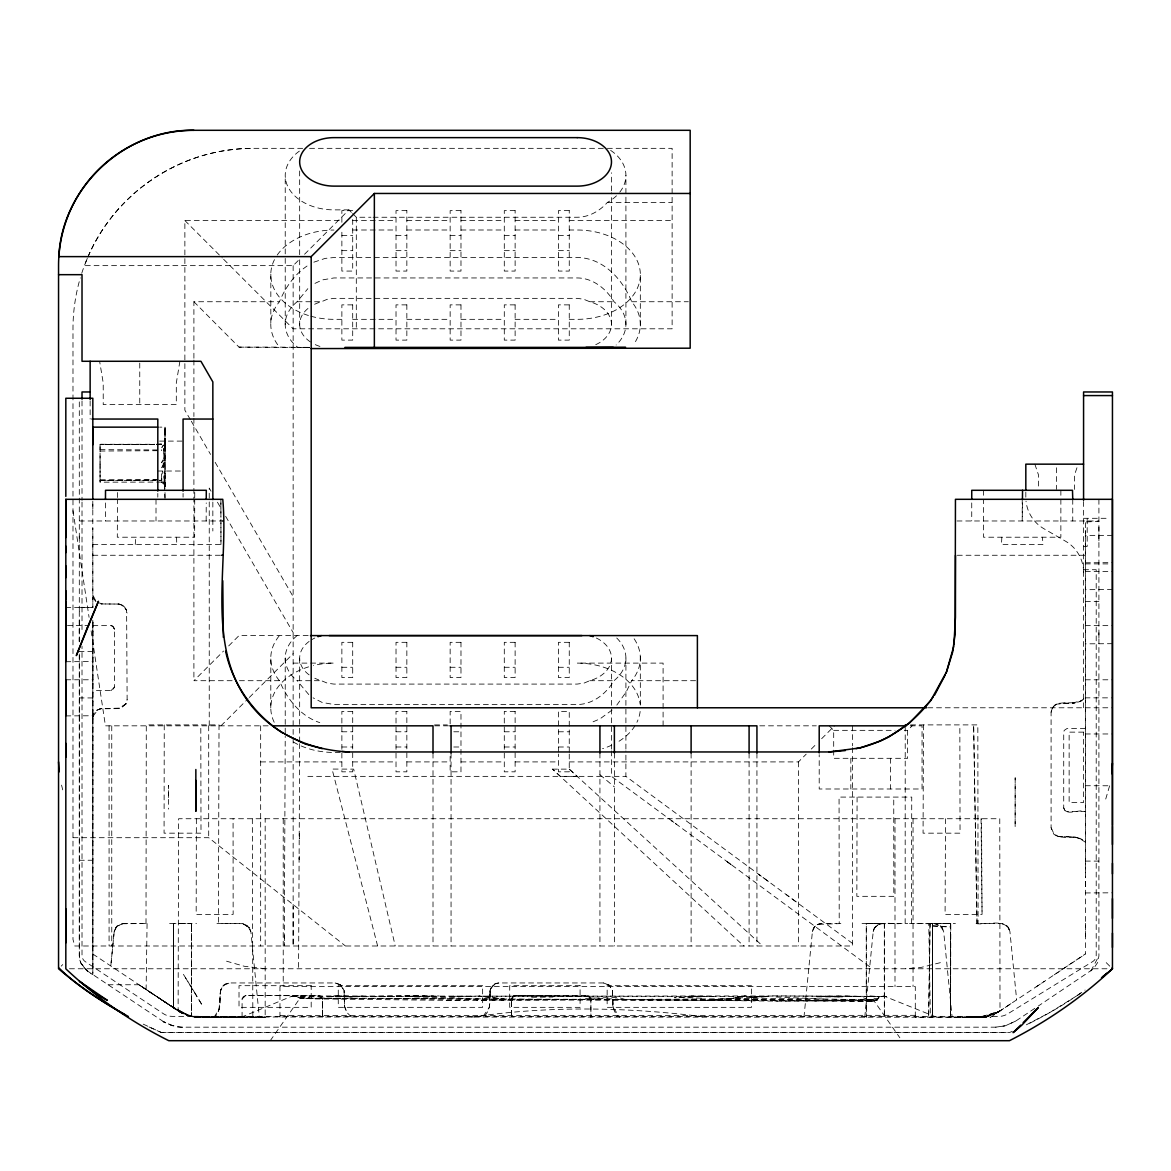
<?xml version="1.0" encoding="UTF-8"?>
<svg xmlns="http://www.w3.org/2000/svg" width="1171" height="1171" viewBox="0 0 1171 1171"><rect width="100%" height="100%" fill="white"/><g stroke="black" fill="none" stroke-linecap="round" stroke-linejoin="round"><path stroke-width="0.75" stroke-dasharray="5 3.75" d="M79.306 653.989L79.306 955.96C79.291 964.406 85.893 970.861 92.831 974.638L92.802 620.147M79.262 641.81L79.306 619.737M79.306 611.13L79.306 532.468M79.262 714.53L79.262 715.759M92.831 973.145L92.802 620.206M65.825 607.588L92.831 607.588L92.831 528.136M92.831 509.122L92.831 502.579M161.686 482.086L100.062 482.174L100.062 480.491L161.686 480.315L156.241 480.33M158.173 479.89L100.062 480.081L100.062 475.031M100.062 478.617L100.062 476.114M100.062 475.763L100.062 471.02M100.062 468.341L100.062 465.59M100.062 464.638L100.062 461.813M100.062 458.095L100.062 455.856M100.062 451.786L100.062 444.277L154.587 444.277M165.009 445.536L165.023 429.581L164.965 450.645L165.023 436.285M165.023 497.602L165.009 488.453M165.023 487.297L165.023 444.731L163.764 467.214L161.51 462.633L163.003 459.866M165.023 432.743L165.023 427.137L159.607 427.137M168.609 797.583L168.609 785.36L168.609 809.102M209.199 1017.248C196.596 1018.55 183.393 1016.194 173.498 1007.807L173.498 925.998M192.381 1016.706L197.914 1017.204L191.546 1016.56L173.469 1007.763L173.498 923.582L191.678 923.582M191.546 926.744L191.605 1016.56L191.59 923.582L191.605 1016.56L178.124 1010.895L178.592 818.734L999.771 818.734L1000.005 1010.968L986.977 1016.413L970.51 1017.248M242.075 1017.248L242.104 998.922L243.378 996.506L245.603 995.584L319.712 995.701L322.567 998.922L322.567 1017.248L322.479 998.409L319.098 995.584M270.823 322.903L270.838 272.814M270.779 707.782L270.838 656.331M279.957 1017.175L279.957 986.568L915.298 986.568L915.298 1017.248L981.927 1017.116L989.7 1015.784L1000.005 1010.968M285.226 324.66L285.226 255.702M285.226 253.887L285.226 175.855M322.567 1017.248L322.567 998.922L319.712 995.701L245.603 995.584M551.043 995.599L513.996 995.774L511.522 998.922L511.507 1017.248L511.581 998.6L514.347 995.672A2.708 2.708 0 0 1 515.123 995.584L587.769 995.643L590.872 998.673L590.916 1017.248L590.872 998.673M611.452 325.099L611.467 192.703M611.467 190.902L611.482 172.766M611.467 750.889L611.467 776.358L872.468 968.768M611.467 749.074L611.482 658.146M795.929 901.729L625.885 776.358L625.9 750.889M625.9 749.074L625.914 658.146M625.914 324.66L625.914 175.416M640.303 325.992L640.347 274.673A63.161 44.659 0 0 0 577.186 230.014L569.252 229.999M905.154 923.582L905.227 724.893M915.298 1017.189L915.298 1016.267M932.526 925.924L950.574 926.685L950.793 923.582L932.526 923.597L932.526 1017.248L932.526 923.612L928.764 923.582L930.389 1017.248M932.453 1017.248L932.526 923.597L950.793 923.582L950.574 1017.248L950.574 931.721M1085.385 936.302L1085.385 923.246M1085.385 886.549L1085.385 876.23M1085.385 872.746L1085.385 863.656M1085.385 863.32L1085.341 535.367L1112.421 535.367M1085.385 533.727L1085.385 530.331M1085.385 892.946L1112.45 892.814M1098.91 637.741L1098.91 631.023M1098.91 540.782L1098.91 525.662M146.009 923.582L146.287 724.893L219.021 724.893L218.435 923.582M164.247 724.893L164.072 833.167L201.002 833.167L200.797 724.893M194.723 499.314L194.649 537.211L117.305 537.211L117.481 499.314M194.737 497.514L194.752 490.298M196.362 818.734L196.172 914.375L233.146 914.375L233.073 818.734M284.333 935.746L284.304 945.992L285.226 736.339M857.084 797.085L856.85 896.327L893.824 896.327L893.751 797.085M911.448 923.582L911.741 797.085L839.065 797.085L839.212 923.582M117.495 497.514L117.524 490.298M206.155 520.978L206.228 502.93M299.659 743.614L298.576 968.768M923.465 724.893L923.07 833.167L960.044 833.167L959.839 724.893M945.509 818.734L945.085 914.375L982.059 914.375L981.547 818.734M164.935 443.253L165.023 427.225L164.921 441.452L161.818 447.542L164.935 443.253L164.979 464.345L165.023 444.731L165.009 450.352L163.457 448.713L163.969 456.47L162.184 473.948M489.873 994.647C490.093 1002.8 490.386 1012.388 482.452 1017.248L489.434 1007.221C489.785 999.463 486.843 983.64 498.875 982.952L603.548 982.952L609.593 985.323L612.389 990.446C613.106 999.61 610.442 1011.598 619.971 1017.248L613.136 1007.602L612.389 990.446L608.7 984.65M299.205 857.86L299.205 859.499L299.234 854.23M1022.415 502.93L1022.224 520.978L1022.224 499.314M929.935 923.582L928.647 1017.248L930.198 923.582M147.078 923.582L146.112 989.539L151.923 993.418M490.005 990.446L489.859 997.838L490.59 988.426L495.655 983.567M165.023 499.314L163.881 473.406M135.265 544.427L135.631 537.211M1001.849 537.211L1001.483 544.427L1042.966 544.427L1042.453 537.211M161.861 480.315L161.686 478.324M163.838 475.88L165.023 483.257L164.101 471.972M92.831 717.677L93.475 714.427A9.061 9.061 0 0 1 96.681 710.314L100.969 708.689L121.242 708.06L126.117 703.654L127.127 699.629L126.614 610.076L123.306 605.641L119.222 604.06L100.969 603.943L119.222 604.06L124.594 606.959L127.127 613.004M116.734 926.29L114.187 931.501L110.791 965.987L114.26 931.077L116.617 926.393L122.926 923.582L148.058 923.582M803.965 1017.248L812.396 931.721L814.65 926.788L817.768 924.402L840.851 923.582M864.769 1017.248L873.2 931.721C875.337 919.279 891.658 924.548 900.045 923.582L880.797 923.714L878.177 924.563L874.108 928.559M163.764 467.214L165.023 459.222L161.51 462.633M179.895 361.283L176.309 382.946L176.309 404.595L103.224 404.595L103.224 382.946L99.623 361.283M1098.91 533.727L1098.91 955.96L1097.695 962.46L1093.304 969.017L1038.253 1006.065M93.007 716.842L93.475 714.427M1109.596 785.843L1104.824 802.12M1051.09 827.751L1054.032 833.928L1058.745 836.65L1074.568 836.972L1079.516 838.392L1085.341 842.169C1076.939 832.64 1062.814 841.32 1053.768 834.103L1051.09 827.751L1051.09 712.261C1053.885 695.311 1076.266 708.909 1085.341 697.843L1112.421 697.857M161.686 478.88L161.466 471.65M96.681 710.314L100.325 708.792L118.769 708.616L125.721 704.283L127.127 699.629M1051.09 712.261L1052.48 707.708L1056.344 704.152L1075.037 702.966L1059.462 703.273M1076.954 467.756L1074.51 474.987L1074.51 489.419M108.039 984.752L138.939 984.752L182.413 1013.369L195.411 1016.867L214.073 1017.248C225.974 1008.729 212.639 985.338 229.443 982.952L335.199 982.952L340.717 984.899L344.098 990.446L344.494 1006.431L346.836 1012.403L351.622 1017.248M873.2 931.721L874.576 927.813M87.298 258.367L84.4 265.641L293.145 265.641L299.483 259.303M218.113 1011.437C223.119 1002.903 215.991 989.876 225.403 983.933M87.942 256.947C112.314 199.363 168.668 157.148 230.731 149.786A128.386 90.782 0 0 1 253.448 148.336L303.801 148.336M294.023 347.275L279.547 347.128A63.161 44.791 0 0 1 279.43 301.737C285.285 287.729 294.302 274.629 307.036 266.037M114.187 931.501L116.617 926.393L122.926 923.582L116.617 926.393M1090.889 970.979L1098.91 955.96M511.522 998.922L512.81 996.594M214.073 1017.248L219.05 1009.153L220.646 990.124L223.207 985.499L229.443 982.952M92.831 625.636L111.025 625.636L113.075 626.412L114.495 629.12L114.495 687.084L112.577 690.173L111.025 690.612L92.831 690.612M125.721 704.283L126.117 703.654L118.769 708.616M161.481 467.785L163.15 465.15M309.612 347.392L297.785 347.392A48.728 34.457 0 0 1 297.112 301.737L307.841 288.666M616.722 638.005A48.728 34.457 0 0 1 614.014 680.702C606.271 693.613 592.848 704.503 577.186 704.503L333.94 704.503L322.113 702.439L313.111 697.843M490.195 989.583L493.342 984.87M92.948 716.359L98.218 709.45M270.252 1040.697L299.996 998.19C399.648 997.985 500.324 999.273 600.181 999.331L489.258 1000.063M241.255 1017.248L291.272 996.448L295.692 995.906L300.025 998.292L315.658 998.907L457.905 1000.473L733.105 999.551L876.962 1000.327L878.748 997.897L883.549 995.906L936.668 1017.248M1052.1 708.382L1054.954 704.927L1059.228 703.273M813.801 927.813L814.65 926.788M616.824 705.074L626.236 691.871L631.696 680.702L695.559 680.702M875.425 1000.532L879.538 996.726L874.927 1000.532L784.731 1001.205L614.204 999.405C701.605 999.463 790.103 997.165 876.962 1000.327M616.488 195.791A48.728 34.442 0 0 1 607.325 202.481C599.728 211.043 588.867 217.264 577.186 217.25L372.744 217.25M111.025 690.612L114.495 687.084M304.562 254.239L348.929 209.872L351.388 212.332M232.107 680.702L193.903 680.702L223.544 651.061M228.696 645.909L239.016 635.59L311.193 635.59M220.968 725.83L248.032 698.75M249.321 697.462L293.145 653.638M61.155 966.163L62.722 964.597M569.252 761.911L798.446 761.911L806.175 754.183M811.342 749.03L816.494 743.863M821.647 738.711L834.542 725.83M829.127 725.83L833.693 730.338L833.693 758.31L907.627 758.31L907.627 730.338L912.136 725.83M242.104 998.922L245.69 995.584L243.378 996.506M612.096 710.036L599.933 718.921L590.316 722.961M1077.686 995.204L1085.093 990.037M1054.237 974.799L1085.385 953.911L1085.385 520.978L1085.385 521.944L1098.91 521.388M194.327 1016.984L990.564 1017.248L1085.385 954.028M172.957 1025.855C147.941 1014.423 177.245 1029.748 182.559 1027.172L995.657 1027.172L1005.26 1025.811L1015.681 1021.097L1036.745 1007.075M999.536 1011.246L1012.198 1002.83M1036.218 986.802L1044.21 981.474M1076.178 996.199L1050.358 1012.227L1025.342 1025.328M1079.516 701.634L1085.341 698.004M874.064 999.478L774.865 1001.029M995.95 1013.339L999.668 1011.173L979.937 1017.204L990.564 1017.248M314.97 283.382L322.435 279.898L333.94 277.951L577.186 277.951C592.833 277.922 606.3 288.827 614.014 301.737A48.728 34.457 0 0 1 616.151 344.991M512.913 996.433L514.347 995.672M993.901 1014.306L997.897 1012.286M314.633 304.27A34.281 24.24 0 0 1 321.381 301.752L327.148 299.322L333.94 298.356L577.186 298.356L583.626 299.22L589.76 301.737A34.281 24.24 0 0 1 611.379 322.391A34.281 24.24 0 0 1 594.59 345.182M596.346 638.034A34.281 24.24 0 0 1 611.277 660.781A34.281 24.24 0 0 1 589.76 680.702L583.992 683.117L577.186 684.084L333.94 684.084L327.499 683.22L321.381 680.702A34.281 24.24 0 0 1 314.794 678.258M1015.681 1021.097L1005.26 1025.811L995.657 1027.172M313.843 262.172L325.172 258.396L333.94 257.532L577.186 257.532C602.933 257.635 622.782 279.298 631.696 301.737A63.161 44.805 -0.1 0 1 634.038 343.864M143.228 1024.142L161.598 1032.602L1009.402 1032.602L1014.408 1030.407M877.196 925.207L880.621 923.729M980.961 1017.189L999.668 1011.173M940.401 962.65L921.431 967.348L905.725 968.768M817.373 924.563L820.549 923.641L836.782 923.582M1072.299 703.098L1081.155 700.741M494.835 983.933L498.875 982.952M161.861 481.618L164.818 483.316L161.861 481.618L162.754 481.413M99.462 708.982L100.969 708.689M707.05 1000.034L727.132 999.156L745.429 995.965L886.579 996.448L772.743 995.862L714.032 999.507M727.132 999.156L745.429 995.965L453.045 996.272M884.339 923.656L884.339 1017.248L884.339 923.656L866.277 923.582L866.306 1017.248L866.306 923.597L884.778 923.582M647.973 999.785L653.213 999.053L647.168 999.756M979.234 1017.218L995.189 1013.691L981.927 1017.116L969.178 1017.248L989.7 1015.784M291.652 996.448L473.245 996.448L462.384 996.375M471.152 1017.248C546.813 1005.787 623.836 1007.06 699.658 1016.267L705.279 1017.248M876.947 1000.166L875.513 1000.268M291.272 996.448L295.692 995.906L300.244 997.809L309.73 997.429M839.183 1000.576L841.32 1000.312M880.797 923.714L882.158 923.582M702.483 996.492L674.511 997.648M752.324 997.633L769.23 996.448L294.814 995.936L300.244 997.809M414.446 998.102L450.206 997.224L470.669 999.229M319.654 997.882L332.022 998.468M416.408 995.95L404.99 996.433L439.023 995.95M585.515 998.424L618.025 997.297L626.778 999.975M349.309 996.448L366.186 996.053M486.536 1000.18L476.948 1000.312M749.85 996.989L765.131 996.682M816.831 996.858L842.798 996.916L817.563 996.448L844.452 995.862L860.758 996.448L817.563 996.448L836.021 996.565M446.18 1000.341L464.023 1000.415M531.59 997.282L553.005 997.063M121.872 923.743L142.877 923.582M871.122 1001.117L874.181 1001.073L899.855 1037.769M964.216 1017.218L981.927 1017.116L954.116 1017.248M100.062 451.04L161.408 450.674M100.062 480.081L161.818 479.876M100.062 480.491L154.44 480.33M1085.341 728.508L1066.986 728.538L1064.219 730.397L1063.722 732.109L1063.722 807.902C1066.108 816.787 1079.589 808.59 1085.341 811.518L1066.722 811.444L1064.951 810.61M848.609 1000.283L872.819 1000.971M309.554 148.336L604.28 148.336M607.339 148.336L672.125 148.336L672.125 328.802L293.145 328.802L223.544 259.201M607.339 202.481L672.125 202.481M348.929 209.872L333.94 209.872A48.728 34.486 0 0 1 288.695 188.194A48.728 34.486 0 0 1 300.405 150.4M352.705 210.634L341.873 210.634L341.873 223.032M352.617 213.561L356.306 217.25L370.914 217.25M190.375 419.657L184.872 410.172L184.872 220.529L341.873 220.529M352.705 220.529L396.018 220.529M406.849 220.529L450.147 220.529M460.979 220.529L504.291 220.529M515.123 220.529L558.435 220.529M569.252 220.529L672.125 220.529M352.705 229.999L396.018 229.999M406.849 229.999L450.147 229.999M460.979 229.999L504.291 229.999M515.123 229.999L558.435 229.999M341.873 235.444L352.705 235.444M396.018 235.444L406.849 235.444M450.147 235.444L460.979 235.444M504.291 235.444L515.123 235.444M558.435 235.444L569.252 235.444M341.873 250.653L352.705 250.653M396.018 250.653L406.849 250.653M450.147 250.653L460.979 250.653M504.291 250.653L515.123 250.653M558.435 250.653L569.252 250.653M193.903 358.224L193.903 301.737L279.43 301.737M297.112 301.737L321.381 301.737M589.76 301.737L614.014 301.737M631.696 301.737L688.343 301.737M341.873 319.332L333.94 319.332A63.161 44.63 0 0 1 309.949 315.95M352.705 319.332L396.018 319.332M406.849 319.332L450.147 319.332M460.979 319.332L504.291 319.332M515.123 319.332L558.435 319.332M569.252 319.332L577.186 319.332A63.161 44.659 0 0 0 640.347 274.658M193.903 301.737L239.016 347.128L279.547 347.128M159.607 441.101L183.071 441.101M156.416 444.277L163.955 443.487L164.174 446.18M157.807 471.02L181.271 471.02M1083.57 518.299L1108.835 518.299M79.306 520.978L220.236 520.978M957.014 520.978L1098.91 520.978M92.831 544.427L220.968 544.427L220.924 519.163M1083.57 546.433L1087.186 546.433L1087.186 518.299M92.831 555.259L222.768 555.259M957.278 555.259L1085.385 555.259M1085.385 562.783L1112.45 562.651M1083.57 569.721L1096.202 569.721L1096.202 955.39A7.216 7.216 0 0 1 1092.777 961.537L1007.572 1013.954A16.233 16.233 0 0 1 999.068 1016.369L172.283 1016.369A16.233 16.233 0 0 1 163.281 1013.647L85.22 961.611A7.216 7.216 0 0 1 82.014 955.595L82.014 646.202M1085.341 571.477L1112.421 571.477M1112.421 589.525L1085.341 589.686M1085.385 601.587L1098.91 601.616M67.479 625.592L89.201 625.592M1085.341 625.636L1112.421 625.636M1112.421 643.684L1085.341 643.845M92.802 651.413L79.306 651.413L79.306 955.96L80.872 963.265L87.357 970.979M65.81 661.717L92.802 661.571M293.145 663.108L333.94 663.108A63.161 44.674 0 0 0 313.433 665.523M341.873 667.28L352.705 667.28M396.018 667.28L406.849 667.28M450.147 667.28L460.979 667.28M504.291 667.28L515.123 667.28M558.435 667.28L569.252 667.28M65.81 679.78L92.802 679.78M1085.341 679.795L1112.421 679.795M239.396 680.702L279.43 680.702C286.968 698.941 300.493 716.198 319.771 722.639M297.112 635.59A48.728 34.457 0 0 0 297.097 680.717L321.381 680.702M589.76 680.702L614.014 680.702M92.802 697.931L79.335 697.931M927.769 707.782L1112.45 707.782M65.81 715.905L92.802 715.759M434.529 724.922L447.337 724.922M910.57 724.893L977.829 724.893L978.092 923.582M268.144 725.83L105.434 725.83L90.709 628.168M434.719 725.83L451.055 725.83M759.759 725.83L816.304 725.83M910.233 725.83L922.06 725.83L922.06 788.991L819.202 788.991L819.202 754.695M833.693 730.338L894.995 730.338M904.319 730.338L907.627 730.338M341.873 731.787L352.705 731.787M396.018 731.787L406.849 731.787M453.763 731.787L460.979 731.787M504.291 731.787L515.123 731.787M558.435 731.787L569.252 731.787M1085.341 733.968L1112.421 733.968M341.873 746.996L352.705 746.996M396.018 746.996L406.849 746.996M453.763 746.996L460.979 746.996M504.291 746.996L515.123 746.996M558.435 746.996L569.252 746.996M340.293 752.441L333.94 752.441A63.161 44.674 0 0 1 291.169 740.643M260.665 761.911L341.873 761.911M352.705 761.911L396.018 761.911M406.849 761.911L450.147 761.911M460.979 761.911L504.291 761.911M515.123 761.911L558.435 761.911M552.478 769.127L569.267 769.127L577.186 776.358L560.309 776.358L552.478 769.127L743.79 945.992M307.841 776.358L625.885 776.358M72.983 837.704L208.701 837.704L345.43 945.992M79.306 860.246L92.802 860.246M1085.341 861.095L1098.91 861.095M169.605 923.582L196.494 923.582M216.957 923.582L242.587 923.612L249.482 927.783L250.901 931.721L259.333 1017.248M862.046 923.582L907.715 923.582M909.486 923.582L955.419 923.582M976.087 923.582C986.714 925.485 1005.787 917.61 1009.914 931.501L1016.648 999.858M92.831 968.402L93.007 620.191M69.44 968.768L1108.791 968.768M514.962 995.584L589.379 996.272M915.298 1015.33L279.957 1015.608M161.276 1032.471L1009.724 1032.471M1085.385 563.866L1108.835 563.91M1085.385 785.726L1108.835 785.77M980.8 923.582L1001.278 923.597A9.031 9.031 0 0 1 1009.914 931.501L1007.441 926.363L1004.191 924.197M222.066 923.582L242.807 923.656M308.427 347.348L297.463 347.304M100.062 449.649L161.686 449.971M180.934 923.582L191.546 923.641L191.546 927.52M239.016 347.128L309.393 347.567M871.107 1001.117L722.873 998.848M195.411 1016.867L245.881 1017.248M916.849 923.582L936.478 923.787L942.274 927.783L943.694 931.721L952.125 1017.248M701.444 998.204L674.759 997.224M873.844 1001.029L874.181 999.61M206.843 1017.248L190.039 1016.194L178.124 1010.895M265.436 968.768L244.329 966.28L226.545 961.186M691.168 996.009L715.744 996.492M776.036 997.019L823.111 999.009M333.662 995.906L352.032 996.521M1057.72 836.46L1074.568 836.972L1080.862 839.095L1079.516 838.392M200.446 1017.248L194.649 1017.028L265.173 1017.248L265.173 818.734M589.115 997.912L617.82 999.126M932.526 925.91L950.574 927.139M869.98 995.936L878.865 996.55M867.287 999.273L872.468 999.697M349.851 997.721L352.5 997.941M936.8 923.86L934.941 923.582L942.274 927.783M339.136 998.541L340.79 998.79M182.559 1027.172L171.288 1025.313L163.296 1021.58M173.396 923.582L173.498 1007.807L172.723 1007.28M186.804 1015.257L195.791 1017.116L181.71 1013.017M186.043 1014.891L193.171 1016.809M97.881 602.509L102.477 603.929M873.873 998.131L876.552 998.98M118.549 604.002L123.306 605.641L126.614 610.076M335.199 982.952L340.717 984.899M863.525 997.868L866.672 999.039M603.548 982.952L609.593 985.323M247.696 925.807L242.587 923.612L249.482 927.783L247.696 925.807L250.901 931.721M169.59 1005.157L187.916 1015.169L169.59 1005.157L178.695 1011.276M163.486 1001.132L171.098 1006.196M181.812 1013.091L138.939 984.752L180.51 1012.388M92.831 954.028L180.495 1012.373M163.691 1021.785L86.273 970.203L80.55 962.46M150.254 992.305L153.957 994.779M157.895 997.385L164.101 1001.542M164.584 1001.849L173.469 1007.792M161.949 1000.093L162.886 1000.737M161.466 482.159L165.023 485.116L163.618 482.174M673.969 822.437L671.203 820.432L676.706 824.443M768.396 881.47L758.647 874.283L763.58 877.943M852.59 943.46L786.165 894.527M599.933 774.704L614.38 786.897M569.267 769.127L762.643 945.992M308.778 694.593L297.112 680.702M95.978 601.777L93.607 598.63L92.831 594.956L96.359 602.04M1109.771 966.163L1106.229 962.65M184.872 220.529L222.256 257.913M587.769 995.643L590.916 998.922M114.495 629.12L112.548 626.061L111.025 625.636L113.075 626.412L114.495 629.164M340.366 984.65L344.157 990.871M191.297 421.223L210.56 454.421M215.157 462.325L293.145 596.639M211.058 491.205L209.243 488.058L209.243 725.83M217.44 502.198L221.099 508.492M225.652 516.338L293.145 632.589M940.328 925.661L943.694 931.721M164.013 483.038L164.774 484.501M932.511 923.582L932.526 1017.248M1063.722 807.902L1064.995 810.625M344.42 1005.933L346.836 1012.403M1034.857 464.155L1038.501 474.987L1038.501 487.619M377.633 945.992L332.066 769.069L353.686 769.127L395.242 945.978M61.551 785.126L62.722 789.869M612.638 1004.82L613.853 1009.914M72.983 510.629L89.069 617.322M164.701 480.842L165.023 483.257L163.94 481.047L164.013 481.925M163.457 448.713L163.969 456.47M612.389 990.446L613.136 1007.602M344.098 990.446L344.494 1006.431M176.587 537.211L176.748 544.427M977.082 923.582L973.643 724.893L976.921 923.582M165.023 473.552L164.965 470.332L164.994 486.638M981.035 818.734L982.059 914.375M252.336 818.734L252.834 1017.248M220.88 502.93L220.924 520.978M220.924 522.778L220.968 544.427M950.574 923.67L950.618 1017.248M640.303 656.331L640.347 706.011M220.895 499.314L220.924 517.362M100.062 479.144L100.062 482.028M92.802 607.354L79.306 607.486L79.233 641.298M92.802 625.753L92.802 626.968M92.802 679.941L92.802 681.171M79.306 680.98L79.262 682.21M1098.91 499.314L1098.91 532.234M1083.57 501.495L1083.57 707.782M1072.753 499.314L1072.753 520.978M1060.867 490.298L1060.867 497.514M1060.867 499.314L1060.867 537.211L983.523 537.211L983.523 499.314M1056.505 467.756L1056.505 489.419M1025.825 492.186L1025.825 497.455M983.523 490.298L983.523 497.514M971.74 502.93L971.74 520.978M913.043 818.734L913.043 986.568M894.995 818.734L894.995 986.568M890.487 758.31L890.487 788.991M852.59 725.83L852.59 745.839M852.59 747.654L852.59 945.992L74.754 945.992L72.983 939.42L72.983 328.802A180.466 180.466 0 0 1 80.316 277.878M850.834 758.31L850.834 788.991M798.446 761.911L798.446 945.992M756.934 753.114L756.934 945.992M749.089 753.114L749.089 945.992M691.11 753.114L691.11 945.992M663.093 725.83L663.093 663.108L577.186 663.108A63.161 44.659 0 0 1 640.142 704.093M614.38 753.114L614.38 945.992M599.933 752.982L599.933 945.992M569.252 752.441L569.252 711.383L558.435 711.383L558.435 752.441M569.252 754.022L569.252 771.821L558.435 771.821L558.435 754.022M451.055 753.114L451.055 945.992M450.147 723.839L450.147 711.383L460.979 711.383L460.979 771.821L450.147 771.821L450.147 752.441M433.007 753.114L433.007 945.992M356.306 217.25L356.306 328.802M352.705 219.489L352.705 271.072L341.873 271.072L341.873 229.999M299.659 170.951L299.674 258.001M299.674 259.816L299.674 325.099M299.659 658.146L299.659 741.799M293.145 265.641L293.145 945.992L293.145 906.5M285.226 658.146L285.226 734.524M283.221 818.734L283.221 986.568M260.665 725.83L260.665 945.992M212.844 502.081L212.844 531.019M208.701 725.83L208.701 837.704M193.903 360.039L193.903 416.525M193.903 418.34L193.903 680.702M183.071 493.445L183.071 497.148M165.023 427.137L165.023 428.688M165.023 429.581L165.023 486.58M157.807 493.445L157.807 497.148M156.006 499.314L156.006 520.978M139.759 363.098L139.759 404.595M111.757 725.83L111.757 945.992M109.079 725.83L109.079 945.992M105.463 502.93L105.463 520.978M100.062 444.424L100.062 456.749M100.062 457.202L100.062 462.75M100.062 463.687L100.062 466.512M100.062 467.449L100.062 473.508M92.802 501.261L92.831 607.588M90.138 400.994L90.138 419.042M82.014 400.936L82.014 500.427M82.014 502.081L82.014 633.13M79.306 401.887L79.306 542.305M279.43 680.702A63.161 44.659 0 0 1 279.43 635.59M81.75 273.253A180.466 180.466 0 0 1 253.448 148.336M308.427 315.497A63.161 44.63 0 0 1 275.112 258.425M277.22 255.044A63.161 44.63 0 0 1 333.94 230.043M319.946 346.426A34.281 24.24 0 0 1 313.36 343.689M310.432 341.947A34.281 24.24 0 0 1 308.837 307.797M610.647 150.386A48.728 34.442 0 0 1 618.932 193.2M640.142 711.47A63.161 44.659 0 0 1 636.936 722.273M635.033 725.713A63.161 44.659 0 0 1 615.99 743.029M611.73 745.166A63.161 44.659 0 0 1 602.567 748.679M274.204 722.273A63.161 44.674 0 0 1 308.573 666.87M309.115 674.862A34.281 24.24 0 0 1 309.115 641.43M311.823 639.629A34.281 24.24 0 0 1 314.794 638.034M634.126 638.795A63.161 44.659 0 0 1 631.696 680.702M161.598 1032.602A408.62 408.62 0 0 1 145.775 1025.415M1080.745 993.096A408.62 408.62 0 0 1 1073.558 997.97M1072.109 998.922A408.62 408.62 0 0 1 1026.791 1024.654M1083.57 572.473A36.096 36.096 0 0 0 1065.537 541.207L1043.873 528.707A36.096 36.096 0 0 1 1026.03 501.217M812.396 931.721A9.222 9.222 0 0 1 820.988 923.597M299.337 833.811L299.337 838.714L299.337 833.811M1015.169 777.837L1015.14 827.004L1015.169 777.837M301.371 998.204L299.996 998.19L873.961 1001.117L301.328 998.278M341.771 995.877L330.778 996.448L434.851 996.36C403.819 994.355 372.729 997.809 341.771 995.877M406.849 210.634L396.018 210.634L396.018 271.072L406.849 271.072L406.849 210.634M460.979 210.634L450.147 210.634L450.147 271.072L460.979 271.072L460.979 210.634M515.123 210.634L504.291 210.634L504.291 271.072L515.123 271.072L515.123 210.634M569.252 210.634L558.435 210.634L558.435 271.072L569.252 271.072L569.252 210.634M352.705 304.87L341.873 304.87L341.873 340.117L352.705 340.117L352.705 304.87M406.849 304.87L396.018 304.87L396.018 340.117L406.849 340.117L406.849 304.87M460.979 304.87L450.147 304.87L450.147 340.117L460.979 340.117L460.979 304.87M515.123 304.87L504.291 304.87L504.291 340.117L515.123 340.117L515.123 304.87M569.252 304.87L558.435 304.87L558.435 340.117L569.252 340.117L569.252 304.87M352.705 642.323L341.873 642.323L341.873 677.57L352.705 677.57L352.705 642.323M406.849 642.323L396.018 642.323L396.018 677.57L406.849 677.57L406.849 642.323M460.979 642.323L450.147 642.323L450.147 677.57L460.979 677.57L460.979 642.323M515.123 642.323L504.291 642.323L504.291 677.57L515.123 677.57L515.123 642.323M569.252 642.323L558.435 642.323L558.435 677.57L569.252 677.57L569.252 642.323M352.705 711.383L341.873 711.383L341.873 771.821L352.705 771.821L352.705 711.383M406.849 711.383L396.018 711.383L396.018 771.821L406.849 771.821L406.849 711.383M515.123 711.383L504.291 711.383L504.291 771.821L515.123 771.821L515.123 711.383M1083.57 732.138L1069.138 732.138L1069.138 802.516L1083.57 802.516L1083.57 732.138M311.193 985.689L239.016 985.689L239.016 1007.338L311.193 1007.338L311.193 985.689M482.642 985.689L338.273 985.689L338.273 1007.338L482.642 1007.338L482.642 985.689M580.084 985.689L509.707 985.689L509.707 1007.338L580.084 1007.338L580.084 985.689M751.519 985.689L607.149 985.689L607.149 1007.338L751.519 1007.338L751.519 985.689M265.173 1017.248L207.018 1017.204L190.039 1016.194L265.173 1017.248M154.44 444.599L100.062 444.336L154.44 444.599M161.686 444.629L156.241 444.614L161.686 444.629M489.8 997.282L478.719 996.097L504.145 999.068L489.8 997.282M730.982 864.535L725.639 860.524L730.982 864.535M195.235 993.491L183.408 974.345L202.481 1005.669L195.235 993.491"/><path stroke-width="1.5" d="M65.825 942.845L65.825 908.798M65.825 743.38L65.825 757.227M65.81 715.905L65.81 679.78M65.825 590.784L65.81 661.571M65.825 577.684L65.825 565.827M65.825 552.653L65.825 499.314L222.768 499.314C229.048 568.081 204.164 650.037 253.273 707.943C276.868 735.886 313.052 750.377 349.09 751.958L829.127 751.958L845.36 750.567M92.831 444.731L92.831 429.494M92.831 428.176L92.831 427.152L157.807 427.137M195.85 769.508L195.85 811.152L195.85 780.398M1112.45 947.456L1112.45 933.141M1112.45 918.415L1112.45 898.655M1112.45 873.917L1112.45 863.32M1112.45 844.511L1112.45 826.345M1112.45 825.482L1112.421 499.314L955.448 499.314L955.17 633.584L952.652 652.071L946.636 671.671L930.667 700.697L909.325 723.195L888.745 736.969L880.387 741.023L860.217 747.888L829.127 751.958M65.825 537.591L65.825 499.314M206.257 499.314L206.301 490.298L105.522 490.298L105.463 499.314M1022.444 499.314L1022.546 490.298M1112.45 763.287L1111.791 773.65M953.911 644.972L955.448 617.205L955.507 555.259M946.08 673.281L953.721 646.494M934.531 695.193L945.26 674.847M933.419 696.525C915.166 722.668 887.472 742.238 856.06 748.664M926.539 707.782L311.193 707.782L311.193 256.625L374.354 193.464L690.173 193.464M59.165 968.154C77.608 986.699 104.365 1002.918 128.371 1016.501M1020.658 1025.137L1013.105 1032.661L1021.888 1025.108L1038.267 1007.602L1023.161 1022.634M1083.57 500.251L1083.57 391.963L1112.45 391.963L1112.45 968.768C1081.887 997.604 1046.874 1021.668 1009.446 1040.697L168.8 1040.697C131.225 1021.932 96.417 997.59 65.825 968.827L65.825 607.778M1107.605 972.764L1101.501 977.697M1110.035 970.774L1112.45 968.768L1111.806 968.154M329.168 635.59L581.958 635.59M311.193 348.577L690.173 348.197L690.173 130.303L193.903 130.303C124.887 128.766 61.873 187.594 58.857 256.625L311.193 256.625M625.563 347.202L585.983 347.392M58.55 274.673L82.014 274.673L82.014 361.283L200.929 361.283L212.844 381.922L212.844 499.607M344.918 347.392L613.341 347.392M90.138 391.963L82.014 391.963L82.014 399.238M1083.57 395.578L1112.45 395.578M91.953 419.042L157.807 419.042L157.807 491.132M212.844 419.042L183.071 419.042L183.071 491.132M1083.57 464.155L1025.825 464.155L1025.825 490.444M221.905 520.978L222.768 520.978M221.524 555.259L222.768 555.259M310.52 635.59L697.389 635.59L697.389 707.782M905.227 724.893L906.691 724.893M272.858 725.83L433.007 725.83L433.007 753.114M449.884 725.83L756.934 725.83L756.934 753.114M906.178 725.83L819.202 725.83L819.202 752.894M342.078 751.519L349.09 751.958M304.562 743.848L322.171 748.65M284.67 734.071L303.026 743.087M283.133 733.324C254.253 714.676 232.839 684.976 225.608 651.222M59.165 771.85L58.55 761.882M1072.753 499.314L1072.49 490.298L971.74 490.298L971.74 499.314M222.768 580.743L223.368 637.346M65.825 546.14L65.825 599.45M65.81 626.968L65.81 628.022M65.81 660.342L65.81 661.103M65.81 681.171L65.81 682.21M65.81 714.53L65.81 715.291M749.089 725.83L749.089 753.114M691.11 725.83L691.11 753.114M614.38 725.83L614.38 753.114M599.933 725.83L599.933 753.114M451.055 725.83L451.055 753.114M374.354 193.464L374.354 348.197M92.802 499.432L92.831 398.257L65.825 398.257L65.825 496.402M90.138 361.283L90.138 399.589M65.825 600.986L65.825 607.09M124.17 1014.218A408.62 408.62 0 0 1 58.55 968.768L58.55 265.641A135.338 135.338 0 0 1 193.903 130.303M317.985 636.687A34.281 24.24 0 0 1 321.381 635.59M589.76 635.59A34.281 24.24 0 0 1 593.141 636.687M1112.45 968.768A408.62 408.62 0 0 1 1103.053 976.497M87.21 627.949L76.32 655.599L98.452 601.279L87.21 627.949M577.186 137.636L333.94 137.636A34.281 24.24 0 0 0 299.659 161.876A34.281 24.24 0 0 0 333.94 186.116L577.186 186.13A34.281 24.24 0 0 0 611.482 161.876A34.281 24.24 0 0 0 577.186 137.636M107.293 1000.312L96.754 994.355L79.379 981.254L107.293 1000.312"/></g></svg>
